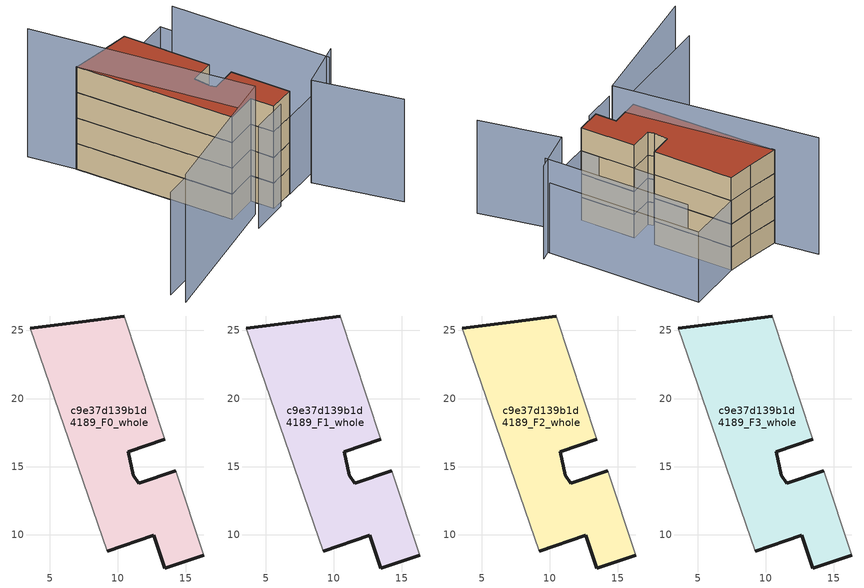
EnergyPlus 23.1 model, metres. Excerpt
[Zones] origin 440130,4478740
c9e37d139b1d4189_F0_whole
 floor ground (EU_floor_Construction): 16.32,8.46 14.24,14.68 11.53,13.76 11.14,14.36 10.78,16.09 13.46,17 10.47,26.07 7.39,25.63 3.56,25.17 9.22,8.77 12.65,9.95 13.45,7.54 z0
 wall outside (EU_wall_Construction): 3.56,25.17 7.39,25.63 10.47,26.07 / 13.46,17 10.78,16.09 11.14,14.36 11.53,13.76 14.24,14.68 / 16.32,8.46 13.45,7.54 12.65,9.95 9.22,8.77 z0:3
 wall adiabatic (EU_wall_Construction): 10.47,26.07 13.46,17 / 14.24,14.68 16.32,8.46 / 9.22,8.77 3.56,25.17 z0:3
c9e37d139b1d4189_F1_whole
 floor to c9e37d139b1d4189_F0_whole (EU_floor_Construction): 16.31,8.46 14.24,14.68 11.52,13.76 11.14,14.36 10.78,16.09 13.46,17 10.47,26.07 7.39,25.63 3.56,25.17 9.21,8.77 12.65,9.95 13.44,7.54 z3
 wall outside (EU_wall_Construction): 3.56,25.17 7.39,25.63 10.47,26.07 / 13.46,17 10.78,16.09 11.14,14.36 11.53,13.76 14.24,14.68 / 16.32,8.46 13.45,7.54 12.65,9.95 9.22,8.77 z3:6
 wall adiabatic (EU_wall_Construction): 10.47,26.07 13.46,17 / 14.24,14.68 16.32,8.46 / 9.22,8.77 3.56,25.17 z3:6
c9e37d139b1d4189_F2_whole
 floor to c9e37d139b1d4189_F1_whole (EU_floor_Construction): 16.31,8.46 14.24,14.68 11.52,13.76 11.14,14.36 10.78,16.09 13.46,17 10.47,26.07 7.39,25.63 3.56,25.17 9.21,8.77 12.65,9.95 13.44,7.54 z6
 wall outside (EU_wall_Construction): 3.56,25.17 7.39,25.63 10.47,26.07 / 13.46,17 10.78,16.09 11.14,14.36 11.53,13.76 14.24,14.68 / 16.32,8.46 13.45,7.54 12.65,9.95 9.22,8.77 z6:9
 wall adiabatic (EU_wall_Construction): 10.47,26.07 13.46,17 / 14.24,14.68 16.32,8.46 / 9.22,8.77 3.56,25.17 z6:9
c9e37d139b1d4189_F3_whole
 floor to c9e37d139b1d4189_F2_whole (EU_floor_Construction): 16.31,8.46 14.24,14.68 11.52,13.76 11.14,14.36 10.78,16.09 13.46,17 10.47,26.07 7.39,25.63 3.56,25.17 9.21,8.77 12.65,9.95 13.44,7.54 z9
 wall outside (EU_wall_Construction): 3.56,25.17 7.39,25.63 10.47,26.07 / 13.46,17 10.78,16.09 11.14,14.36 11.53,13.76 14.24,14.68 / 16.32,8.46 13.45,7.54 12.65,9.95 9.22,8.77 z9:12
 wall adiabatic (EU_wall_Construction): 10.47,26.07 13.46,17 / 14.24,14.68 16.32,8.46 / 9.22,8.77 3.56,25.17 z9:12
 roof outside (EU_roof_Construction): 10.47,26.07 13.46,17 10.78,16.09 11.14,14.36 11.53,13.76 14.24,14.68 16.32,8.46 13.45,7.54 12.65,9.95 9.22,8.77 3.56,25.17 7.39,25.63 z12
shading: -3.7,3.03 9.59,7.62 / 10.15,5.97 14.22,7.38 / 23.77,0.13 19.08,8.48 / 19.08,8.48 24.06,11.27 / 23.01,10.31 17.33,26.89 z0:12; 1.39,29.88 11.49,7.99 / 11.49,7.99 -3.41,1.12 z0:15; 16.34,8.41 10.42,26.05 / 10.42,26.05 16.99,28.25 / 16.99,28.25 22.91,10.62 / 22.91,10.62 16.34,8.41 z0:9
[Building]
EU S2 Campaign: North Axis=0; Terrain=City; Solar Distribution=FullExterior
[Site:Location]
Madrid: Latitude=40.5; Longitude=-3.5; Time Zone=1; Elevation=609
[SizingPeriod:WeatherFileDays]
AnnualSizingPeriod: Begin Month=1; Begin Day of Month=1; End Month=12; End Day of Month=31; Day of Week for Start Day=Monday; Use Weather File Daylight Saving Period=No; Use Weather File Rain and Snow Indicators=No
[MATERIAL]
EU_InternalMass_Material: Roughness=MediumRough; Thickness=0.1; Conductivity=1; Density=1800; Specific Heat=900; Thermal Absorptance=0.9; Solar Absorptance=0.7; Visible Absorptance=0.7
[MATERIAL:NOMASS] Roughness=MediumRough; Thermal Absorptance=0.9; Solar Absorptance=0.7; Visible Absorptance=0.7
Name | Thermal Resistance
EU_wall_NoMass | 0.419739
EU_roof_NoMass | 0.352165
EU_floor_NoMass | 0.608284
[CONSTRUCTION]
EU_wall_Construction: EU_wall_NoMass
EU_roof_Construction: EU_roof_NoMass
EU_floor_Construction: EU_floor_NoMass
EU_InternalMass_Construction: EU_InternalMass_Material
[ZONE] Type=1; Multiplier=1; Ceiling Height=autocalculate; Floor Area=autocalculate; Part of Total Floor Area=Yes
Name | Volume
c9e37d139b1d4189_F0_whole | 337.25
c9e37d139b1d4189_F1_whole; c9e37d139b1d4189_F2_whole; c9e37d139b1d4189_F3_whole | 337.249
[INTERNALMASS] Construction=EU_InternalMass_Construction; Surface Area=112.417
Name | Zone or ZoneList
c9e37d139b1d4189_F0_whole_EU_InternalMass | c9e37d139b1d4189_F0_whole
c9e37d139b1d4189_F1_whole_EU_InternalMass | c9e37d139b1d4189_F1_whole
c9e37d139b1d4189_F2_whole_EU_InternalMass | c9e37d139b1d4189_F2_whole
c9e37d139b1d4189_F3_whole_EU_InternalMass | c9e37d139b1d4189_F3_whole
[OTHEREQUIPMENT] Fuel Type=Electricity; Design Level Calculation Method=Watts/Area; Power per Zone Floor Area=1; Fraction Latent=0; Fraction Radiant=0; Fraction Lost=0; Carbon Dioxide Generation Rate=0; EndUse Subcategory=EU_Step8_InternalGains
Name | Zone or ZoneList or Space or SpaceList | Schedule
EU_Step8_InternalGain_c9e37d139b1d4189_F0_whole_f000 | c9e37d139b1d4189_F0_whole | EU_Step8_GainSchedule_c9e37d139b1d4189_F0_whole_f000
EU_Step8_InternalGain_c9e37d139b1d4189_F1_whole_f000 | c9e37d139b1d4189_F1_whole | EU_Step8_GainSchedule_c9e37d139b1d4189_F1_whole_f000
EU_Step8_InternalGain_c9e37d139b1d4189_F2_whole_f000 | c9e37d139b1d4189_F2_whole | EU_Step8_GainSchedule_c9e37d139b1d4189_F2_whole_f000
EU_Step8_InternalGain_c9e37d139b1d4189_F3_whole_f000 | c9e37d139b1d4189_F3_whole | EU_Step8_GainSchedule_c9e37d139b1d4189_F3_whole_f000
[ZONEVENTILATION:DESIGNFLOWRATE] Schedule=EU_AlwaysOn; Design Flow Rate Calculation Method=AirChanges/Hour; Air Changes per Hour=0.703302; Ventilation Type=Natural; Fan Pressure Rise=0; Fan Total Efficiency=1; Constant Term Coefficient=1; Temperature Term Coefficient=0; Velocity Term Coefficient=0; Velocity Squared Term Coefficient=0; Minimum Indoor Temperature=-100; Maximum Indoor Temperature=100; Delta Temperature=-100; Minimum Outdoor Temperature=-100; Maximum Outdoor Temperature=100; Maximum Wind Speed=40
Name | Zone or ZoneList or Space or SpaceList
EU_ConstantAir_c9e37d139b1d4189_F0_whole | c9e37d139b1d4189_F0_whole
EU_ConstantAir_c9e37d139b1d4189_F1_whole | c9e37d139b1d4189_F1_whole
EU_ConstantAir_c9e37d139b1d4189_F2_whole | c9e37d139b1d4189_F2_whole
EU_ConstantAir_c9e37d139b1d4189_F3_whole | c9e37d139b1d4189_F3_whole
[HVACTEMPLATE:THERMOSTAT] Constant Heating Setpoint=20; Constant Cooling Setpoint=50
EU_HeatOnly_c9e37d139b1d4189_F0_whole; EU_HeatOnly_c9e37d139b1d4189_F1_whole; EU_HeatOnly_c9e37d139b1d4189_F2_whole; EU_HeatOnly_c9e37d139b1d4189_F3_whole
[HVACTEMPLATE:ZONE:IDEALLOADSAIRSYSTEM] System Availability Schedule=EU_AlwaysOn; Maximum Heating Supply Air Temperature=50; Minimum Cooling Supply Air Temperature=13; Maximum Heating Supply Air Humidity Ratio=0.0156; Minimum Cooling Supply Air Humidity Ratio=0.0077; Heating Limit=NoLimit; Cooling Limit=NoLimit; Heating Availability Schedule=EU_AlwaysOn; Cooling Availability Schedule=EU_CoolingOff; Dehumidification Control Type=ConstantSensibleHeatRatio; Cooling Sensible Heat Ratio=0.7; Dehumidification Setpoint=60; Humidification Control Type=None; Humidification Setpoint=30; Outdoor Air Method=None; Outdoor Air Flow Rate per Person=0.00944; Outdoor Air Flow Rate per Zone Floor Area=0; Outdoor Air Flow Rate per Zone=0; Demand Controlled Ventilation Type=None; Outdoor Air Economizer Type=NoEconomizer; Heat Recovery Type=None; Sensible Heat Recovery Effectiveness=0.7; Latent Heat Recovery Effectiveness=0.65
Name | Template Thermostat
c9e37d139b1d4189_F0_whole | EU_HeatOnly_c9e37d139b1d4189_F0_whole
c9e37d139b1d4189_F1_whole | EU_HeatOnly_c9e37d139b1d4189_F1_whole
c9e37d139b1d4189_F2_whole | EU_HeatOnly_c9e37d139b1d4189_F2_whole
c9e37d139b1d4189_F3_whole | EU_HeatOnly_c9e37d139b1d4189_F3_whole
[SIZING:ZONE] Zone Cooling Design Supply Air Temperature Input Method=SupplyAirTemperature; Zone Cooling Design Supply Air Temperature=13; Zone Heating Design Supply Air Temperature Input Method=SupplyAirTemperature; Zone Heating Design Supply Air Temperature=50; Zone Cooling Design Supply Air Humidity Ratio=0.008; Zone Heating Design Supply Air Humidity Ratio=0.008; Cooling Design Air Flow Method=DesignDay; Cooling Design Air Flow Rate=0; Cooling Minimum Air Flow per Zone Floor Area=0.000762; Cooling Minimum Air Flow=0; Cooling Minimum Air Flow Fraction=0.2; Heating Design Air Flow Method=DesignDay; Heating Design Air Flow Rate=0; Heating Maximum Air Flow per Zone Floor Area=0.002032; Heating Maximum Air Flow=0.141576; Heating Maximum Air Flow Fraction=0.3; Account for Dedicated Outdoor Air System=No; Dedicated Outdoor Air System Control Strategy=NeutralSupplyAir; Dedicated Outdoor Air Low Setpoint Temperature for Design=autosize; Dedicated Outdoor Air High Setpoint Temperature for Design=autosize; Zone Load Sizing Method=Sensible Load Only No Latent Load; Zone Latent Cooling Design Supply Air Humidity Ratio Input Method=HumidityRatioDifference; Zone Cooling Design Supply Air Humidity Ratio Difference=0.005; Zone Latent Heating Design Supply Air Humidity Ratio Input Method=HumidityRatioDifference; Zone Humidification Design Supply Air Humidity Ratio Difference=0.005
c9e37d139b1d4189_F0_whole; c9e37d139b1d4189_F1_whole; c9e37d139b1d4189_F2_whole; c9e37d139b1d4189_F3_whole
[SCHEDULE:CONSTANT]
Name | Hourly Value
EU_AlwaysOn | 1
EU_CoolingOff | 0
[SCHEDULE:FILE] Column Number=1; Rows to Skip at Top=0; Number of Hours of Data=8760; Column Separator=Comma; Interpolate to Timestep=No; Minutes per Item=60; Adjust Schedule for Daylight Savings=Yes
Name | File
EU_Step8_GainSchedule_c9e37d139b1d4189_F0_whole_f000 | ../../schedules/c9e37d139b1d4189/c9e37d139b1d4189_F0_whole_f000_gain.csv
EU_Step8_GainSchedule_c9e37d139b1d4189_F1_whole_f000 | ../../schedules/c9e37d139b1d4189/c9e37d139b1d4189_F1_whole_f000_gain.csv
EU_Step8_GainSchedule_c9e37d139b1d4189_F2_whole_f000 | ../../schedules/c9e37d139b1d4189/c9e37d139b1d4189_F2_whole_f000_gain.csv
EU_Step8_GainSchedule_c9e37d139b1d4189_F3_whole_f000 | ../../schedules/c9e37d139b1d4189/c9e37d139b1d4189_F3_whole_f000_gain.csv
